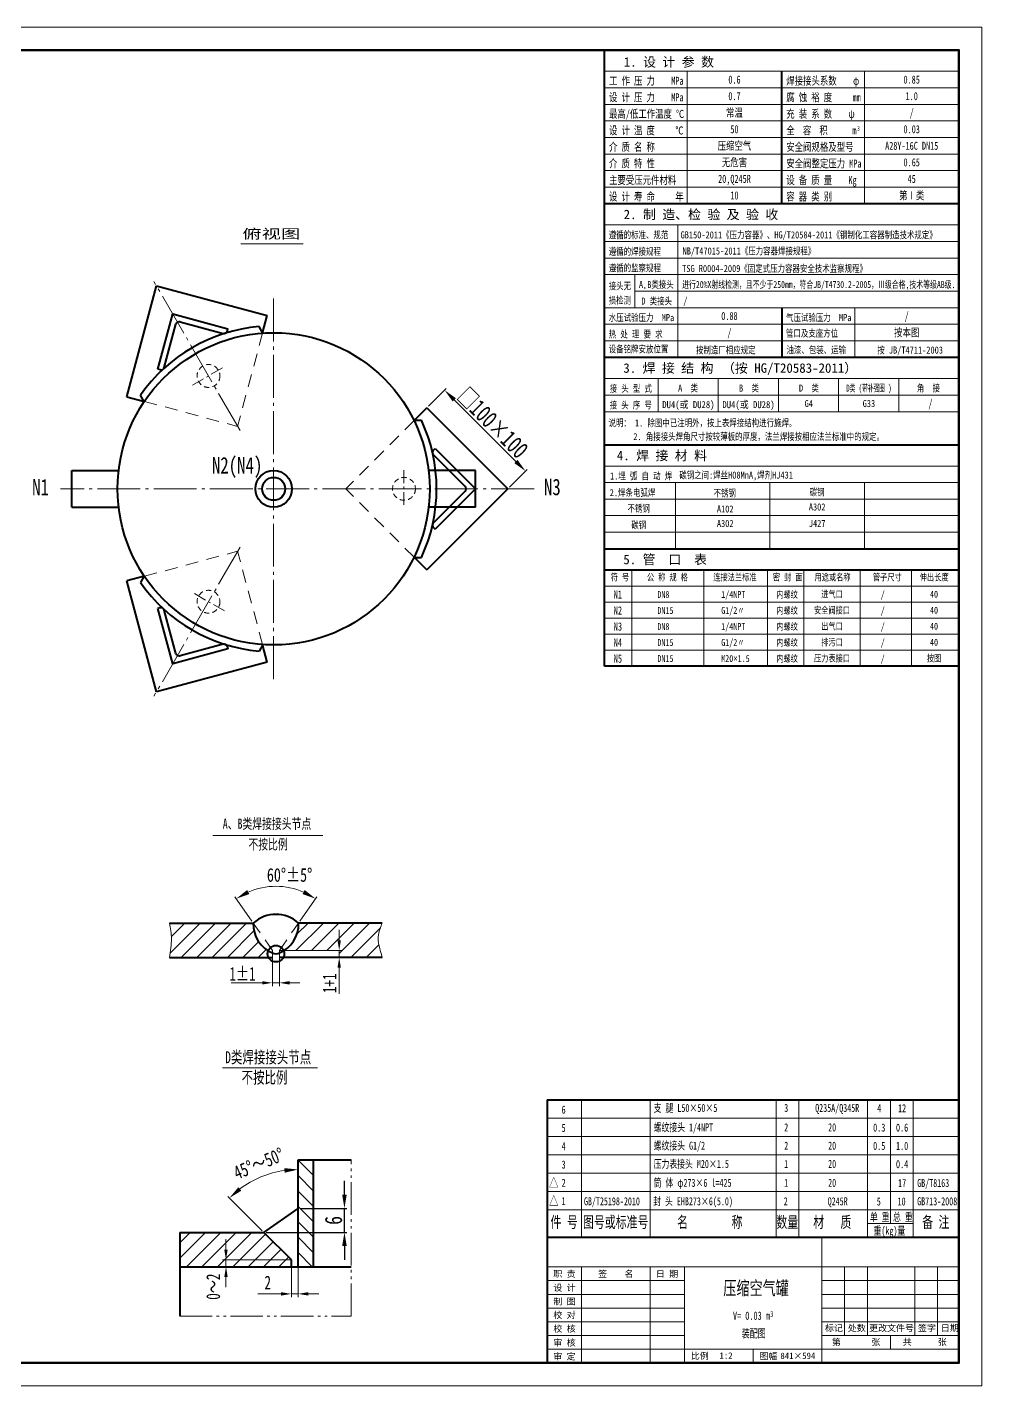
# Model space of a CAD drawing. Extents: x 588 to 12972, y -2658 to 121.
# Drawn here: x 12137 to 12972, y -2658 to -1470 of the extents above; entities that cross this region are included whole.
import ezdxf
from ezdxf.enums import TextEntityAlignment as Align

# ---------------------------------------------------------------- set-up
doc = ezdxf.new("R2010")
doc.units = 0
doc.header["$LTSCALE"] = 15
doc.header["$PDMODE"] = 1
for name, pattern in [('JXX-L', [2.9499999999999997, 1.9, -0.25, 0.15, -0.25, 0.15, -0.25]), ('XX-L', [1.25, 0.75, -0.5]), ('XX-S', [0.5, 0.3, -0.2]), ('ZXX-L', [3.28, 2.5, -0.3, 0.18, -0.3]), ('ZXX-S', [1.2699999999999998, 0.75, -0.2, 0.12, -0.2])]:
    doc.linetypes.add(name, pattern=pattern)
doc.layers.get('Defpoints').update_dxf_attribs({"linetype": 'CONTINUOUS'})
for name, color, linetype, lineweight in [('A 粗实线', 1, 'CONTINUOUS', 40), ('B 细实线', 7, 'CONTINUOUS', 18), ('C 文 字', 2, 'CONTINUOUS', 20), ('D 短中心线', 3, 'ZXX-S', 18), ('E 长中心线', 3, 'ZXX-L', 18), ('F 短虚线', 6, 'XX-S', 20), ('G 长虚线', 6, 'XX-L', 20), ('I 长双点线', 3, 'JXX-L', 18), ('J 标注尺寸', 2, 'CONTINUOUS', 18)]:
    doc.layers.add(name, color=color, linetype=linetype, lineweight=lineweight)
doc.styles.add('HZTXT', font='SIMFANG.TTF', dxfattribs={"width": 0.75})
doc.styles.add('style2', font='SIMFANG.TTF', dxfattribs={"width": 0.7})
doc.styles.add('标题中文', font='SIMFANG.TTF', dxfattribs={"width": 0.7})
doc.dimstyles.new('通用标注4.0', dxfattribs={"dimtxt": 15, "dimasz": 12, "dimexe": 2, "dimexo": 2, "dimgap": 2, "dimtad": 1, "dimdec": 0, "dimzin": 0, "dimdsep": 46, "dimtxsty": 'HZTXT', "dimcen": 2, "dimadec": 0, "dimazin": 0, "dimtfac": 0.375, "dimtdec": 0, "dimtmove": 2, "dimatfit": 3, "dimfxl": 0, "dimtzin": 0, "dimarcsym": 0})

# ---------------------------------------------------------------- blocks, each defined once
blk = doc.blocks.new('*D95')
at = {"layer": 'Defpoints', "color": 0}
for p in [(12486.92763951103, -1802.61422944907), (12573.27326251538, -1858.044608993869), (12557.81564078561, -1873.50223072364)]:
    blk.add_point(p, dxfattribs=at)
at = {"layer": 'J 标注尺寸', "color": 0, "lineweight": -2}
for p, q in [((12488.34185307341, -1801.200015886698), (12503.79947480318, -1785.742394156926)), ((12510.87054261504, -1795.641889093537), (12564.78798114114, -1849.55932761963)), ((12559.22985434798, -1872.088017161267), (12574.68747607775, -1856.630395431495))]:
    blk.add_line(p, q, dxfattribs=at)
at = {"layer": 'J 标注尺寸', "color": 0}
for points in [[(12512.28475617741, -1794.227675531164), (12509.45632905267, -1797.05610265591), (12502.3852612408, -1787.156607719299)], [(12566.20219470351, -1848.145114057257), (12563.37376757876, -1850.973541182003), (12573.27326251538, -1858.044608993869)]]:
    blk.add_solid(points, dxfattribs=at)
at = {"layer": 'J 标注尺寸', "color": 0, "insert": (12544.54677629936, -1815.883093935312), "char_height": 15, "attachment_point": 5, "rotation": 315.0000000000015, "style": 'HZTXT'}
blk.add_mtext('□100×100', dxfattribs=at)
blk = doc.blocks.new('*D98')
at = {"layer": 'Defpoints', "color": 0}
for p in [(12374.43014489574, -2502.688432547723), (12414.87312017004, -2502.688432547723), (12344.43014489574, -2523.694658694012)]:
    blk.add_point(p, dxfattribs=at)
at = {"layer": 'J 标注尺寸', "color": 0, "lineweight": -2}
for p, q in [((12414.87312017004, -2490.688432547723), (12414.87312017004, -2478.688432547723)), ((12376.43014489574, -2502.688432547723), (12416.87312017004, -2502.688432547723)), ((12414.87312017004, -2523.694658694012), (12414.87312017004, -2502.688432547723)), ((12346.43014489574, -2523.694658694012), (12416.87312017004, -2523.694658694012)), ((12414.87312017004, -2535.694658694012), (12414.87312017004, -2547.694658694012))]:
    blk.add_line(p, q, dxfattribs=at)
at = {"layer": 'J 标注尺寸', "color": 0}
for points in [[(12412.87312017004, -2490.688432547723), (12416.87312017004, -2490.688432547723), (12414.87312017004, -2502.688432547723)], [(12412.87312017004, -2535.694658694012), (12416.87312017004, -2535.694658694012), (12414.87312017004, -2523.694658694012)]]:
    blk.add_solid(points, dxfattribs=at)
at = {"layer": 'J 标注尺寸', "color": 0, "insert": (12405.37312017004, -2513.191545620866), "char_height": 15, "attachment_point": 5, "rotation": 90, "style": 'HZTXT'}
blk.add_mtext('6', dxfattribs=at)

msp = doc.modelspace()

# ---------------------------------------------------------------- hatches: boundary and pattern name
at = {"layer": 'J 标注尺寸'}
h = msp.add_hatch(dxfattribs=at)
h.set_pattern_fill('ANSI31', color=256, style=0)
h.set_pattern_definition([(44.99999999999999, (3193.514294724011, -14635.17012579436), (-6.735192090801863, 6.735192090801865), [])])
edge = h.paths.add_edge_path()
edge.add_ellipse((12354.93576731825, -2279.992933169412), major_axis=(5.113175230095933, 5.113175230095933), ratio=0.9999999999994544, start_angle=134.9999999999844, end_angle=161.1529425672894, ccw=False)
edge.add_ellipse((12354.93576731825, -2279.992933169412), major_axis=(5.113175230104277, 5.113175230104278), ratio=0.9999999999994964, start_angle=113.98966314125829, end_angle=134.9999999999856, ccw=False)
edge.add_ellipse((12362.29486053297, -2254.167060894486), major_axis=(-19.2205729068103, 19.2205729068103), ratio=0.9999999999998914, start_angle=42.919350547369106, end_angle=103.72986075327549, ccw=False)
edge.add_line((12335.13078640121, -2253.180185879031), (12261.93576731825, -2253.180185879031))
edge.add_spline(control_points=[(12261.93576731825, -2253.180185879031), (12262.69363993798, -2257.699323911643), (12264.36779443534, -2267.682182593196), (12262.79601711816, -2277.698275693065), (12261.93576731825, -2283.180185879031)], knot_values=[0, 0, 0, 0, 4.553085131909655, 10.0578484456397, 10.0578484456397, 10.0578484456397, 10.0578484456397], degree=3, periodic=0)
edge.add_line((12261.93576731825, -2283.180185879031), (12348.44496289719, -2283.180185879031))
edge = h.paths.add_edge_path()
edge.add_line((12410.28075348218, -2277.180185879031), (12410.28075348218, -2283.180185879031))
edge.add_line((12410.28075348218, -2283.180185879031), (12413.28075348218, -2283.180185879031))
edge.add_line((12413.28075348218, -2283.180185879031), (12447.93576731825, -2283.180185879031))
edge.add_spline(control_points=[(12447.93576731825, -2283.180185879031), (12445.7952035468, -2276.452267122067), (12442.53434632531, -2266.203199676881), (12446.55458301006, -2256.510269263837), (12447.93576731825, -2253.180185879031)], knot_values=[0, 0, 0, 0, 6.737565344485811, 10.26376270678672, 10.26376270678672, 10.26376270678672, 10.26376270678672], degree=3, periodic=0)
edge.add_line((12447.93576731825, -2253.180185879031), (12374.74074823528, -2253.180185879031))
edge.add_ellipse((12347.57667410352, -2254.167060894486), major_axis=(19.22057290680978, 19.22057290680978), ratio=0.9999999999999155, start_angle=257.15287089743117, end_angle=317.0806494526316, ccw=False)
edge.add_line((12362.04238957762, -2277.180185879031), (12410.28075348218, -2277.180185879031))
h = msp.add_hatch(dxfattribs=at)
h.set_pattern_fill('ANSI31', color=256, angle=90, style=0)
h.set_pattern_definition([(135, (2639.829519377046, -16972.65168353914), (-6.735192090801865, -6.735192090801863), [])])
h.paths.add_polyline_path([(12387.93014489574, -2460.166008966929), (12374.43014489574, -2460.166008966929), (12374.43014489574, -2553.694658694012), (12387.93014489574, -2553.694658694012)])
h = msp.add_hatch(dxfattribs=at)
h.set_pattern_fill('ANSI31', color=256, style=0)
h.set_pattern_definition([(44.99999999999999, (2639.829519377046, -16972.65168353914), (-6.735192090801863, 6.735192090801865), [])])
h.paths.add_polyline_path([(12270.81992166265, -2523.694658694012), (12270.81992166265, -2553.694658694012), (12311.26912098093, -2553.694658694012), (12311.26912098093, -2547.694658694012), (12368.43014489574, -2547.694658694012), (12344.43014489574, -2523.694658694012)])
h.paths.add_polyline_path([(12368.43014489574, -2553.694658694012), (12368.43014489574, -2547.694658694012), (12311.26912098093, -2547.694658694012), (12311.26912098093, -2553.694658694012)])

# ---------------------------------------------------------------- linework, layer by layer
at = {"layer": 'A 粗实线'}
for p, q in [((12642.30006002707, -2028.48431170915), (12642.30006002707, -1489.817437043209)), ((12797.30013096455, -1624.150831855692), (12797.30013096455, -1508.417445555708)), ((12952.30020190203, -1624.150831855692), (12642.30006002707, -1624.150831855692)), ((12224.58189189203, -1792.924843989619), (12250.52870118203, -1696.090033425051)), ((12250.52870118203, -1696.090033425053), (12347.3635117466, -1722.03684271505)), ((12251.72988455064, -1768.88122216734), (12264.67083680576, -1720.584930852885)), ((12264.67083680576, -1720.584930852885), (12312.96712812021, -1733.525883108012)), ((12343.26114817689, -1737.347071988305), (12347.3635117466, -1722.036842715047)), ((12797.30013096455, -1715.084206805681), (12797.30013096455, -1758.484226668174)), ((12257.33597081739, -1767.277539913985), (12267.42991357639, -1729.606432688712)), ((12271.10414819056, -1727.48511234515), (12308.77525541584, -1737.579055104147)), ((12312.44949003001, -1735.457734760589), (12312.96712812021, -1733.525883108012)), ((12343.6161670162, -1737.322253797666), (12340.2928755034, -1731.566144049143)), ((12253.66173620321, -1769.398860257545), (12251.72988455064, -1768.88122216734)), ((12642.30006002707, -1758.484226668174), (12952.30020190203, -1758.484226668174)), ((12224.58189189203, -1792.924843989619), (12239.89212116528, -1797.027207559321)), ((12239.69311856207, -1797.322253797662), (12236.36982704927, -1791.566144049141)), ((12486.92763951103, -1802.61422944907), (12475.71977380748, -1813.822095152622)), ((12486.92763951103, -1802.61422944907), (12557.8156407856, -1873.50223072364)), ((12475.5637575714, -1813.50223072364), (12482.21034059699, -1813.50223072364)), ((12492.76181691644, -1839.561105226683), (12494.17603047881, -1838.146891664312)), ((12494.17603047881, -1838.146891664312), (12529.53136953814, -1873.50223072364)), ((12642.30006002707, -1834.950928330664), (12952.30020190203, -1834.950928330664)), ((12492.76181691644, -1843.803745913803), (12520.33898138271, -1871.380910380078)), ((12176.45768104987, -1857.502230723634), (12217.39865331657, -1857.502230723637)), ((12176.45768104987, -1889.502230723634), (12176.45768104987, -1857.502230723634)), ((12529.45768104989, -1857.502230723634), (12488.51670878319, -1857.502230723637)), ((12529.45768104989, -1889.502230723634), (12529.45768104989, -1857.502230723634)), ((12557.8156407856, -1873.50223072364), (12486.92763951103, -1944.39023199821)), ((12520.33898138272, -1875.623551067198), (12492.76181691644, -1903.200715533476)), ((12529.53136953814, -1873.50223072364), (12494.17603047881, -1908.857569782966)), ((12176.45768104987, -1889.502230723634), (12217.39865331657, -1889.502230723633)), ((12529.45768104989, -1889.502230723634), (12488.51670878319, -1889.502230723633)), ((12492.76181691644, -1907.443356220594), (12494.17603047881, -1908.857569782966)), ((12475.5637575714, -1933.502230723639), (12482.21034059699, -1933.50223072364)), ((12475.71977380748, -1933.182366294653), (12486.92763951104, -1944.39023199821)), ((12642.30006002707, -1925.884303280653), (12952.30020190203, -1925.884303280653)), ((12952.30005971707, -1944.48431179315), (12642.30006002707, -1944.48431179315)), ((12239.89212116528, -1949.977253887947), (12224.58189189203, -1954.07961745765)), ((12250.52870118203, -2050.914428022214), (12224.58189189203, -1954.079617457649)), ((12239.69311856206, -1949.682207649603), (12236.36982704927, -1955.438317398125)), ((12253.66173620321, -1977.605601189724), (12251.72988455063, -1978.123239279931)), ((12264.67083680576, -2026.419530594384), (12251.72988455063, -1978.123239279931)), ((12267.42991357638, -2017.398028758559), (12257.33597081738, -1979.726921533286)), ((12312.96712812021, -2013.478578339257), (12264.67083680576, -2026.419530594384)), ((12308.77525541583, -2009.42540634312), (12271.10414819056, -2019.519349102119)), ((12312.44949003001, -2011.54672668668), (12312.96712812021, -2013.478578339257)), ((12343.61616701619, -2009.682207649605), (12340.2928755034, -2015.438317398128)), ((12347.36351174659, -2024.967618732219), (12343.26114817689, -2009.657389458966)), ((12347.36351174659, -2024.967618732219), (12250.52870118203, -2050.914428022216)), ((12952.30005971707, -2028.48431170915), (12642.30006002707, -2028.48431170915)), ((12261.93576731825, -2253.180185879031), (12335.13078640121, -2253.180185879031)), ((12447.93576731825, -2253.180185879031), (12374.74074823528, -2253.180185879031)), ((12261.93576731825, -2283.180185879031), (12351.93576731825, -2283.180185879031)), ((12447.93576731825, -2283.180185879031), (12357.93576731825, -2283.180185879031)), ((12592.30020226202, -2407.817436145208), (12592.30020226203, -2527.817436005209)), ((12592.30020226202, -2407.817436145209), (12952.30020184202, -2407.817436145209)), ((12374.43014489574, -2460.166008966929), (12420.8205222031, -2460.166008966929)), ((12374.43014489574, -2553.694658694012), (12374.43014489574, -2460.166008966929)), ((12387.93014489574, -2553.694658694012), (12387.93014489574, -2460.166008966929)), ((12344.43014489574, -2523.694658694012), (12374.43014489574, -2502.688432547723)), ((12270.81992166265, -2523.694658694012), (12270.81992166265, -2596.837428600842)), ((12270.81992166265, -2523.694658694012), (12344.43014489574, -2523.694658694012)), ((12368.43014489574, -2547.694658694012), (12344.43014489574, -2523.694658694012)), ((12592.30020226203, -2527.817436005209), (12952.30020190203, -2527.817436005209)), ((12270.81992166265, -2553.694658694012), (12374.43014489574, -2553.694658694012)), ((12368.43014489574, -2553.694658694012), (12368.43014489574, -2547.694658694012)), ((12374.43014489574, -2553.694658694012), (12420.8205222031, -2553.694658694012))]:
    msp.add_line(p, q, dxfattribs=at)
at = {"layer": 'A 粗实线', "color": 1}
msp.add_line((12592.30020226203, -2527.817436005209), (12592.30020226203, -2637.817435895209), dxfattribs=at)
at = {"layer": 'A 粗实线', "color": 5, "lineweight": 60}
msp.add_lwpolyline([(11340.30020351403, -2637.817435895209), (12952.30020190202, -2637.817435895209), (12952.30020190202, -1489.817437043209), (11340.30020351403, -1489.817437043209)], close=True, dxfattribs=at)
at = {"layer": 'A 粗实线'}
for centre, radius in [((12352.95768104988, -1873.502230723635), 136.5), ((12352.95768104988, -1873.502230723636), 16.00000000000364), ((12352.95768104988, -1873.502230723636), 10)]:
    msp.add_circle(centre, radius, dxfattribs=at)
for centre, radius, start, end in [((12352.95768104989, -1873.502230723637), 142.5, 95.09893762963127, 144.9010623703649), ((12270.32769105525, -1730.382889824018), 3, 75.00000000000006, 165), ((12309.55171255114, -1734.68127762528), 3, 255, 345), ((12254.43819333852, -1766.501082778675), 3, 255, 345), ((12352.95768104988, -1873.502230723635), 142.5, 335.0989376296313, 24.90106237036488), ((12494.88313726, -1841.682425570244), 3, 135, 225), ((12518.21766103915, -1873.50223072364), 3, 315, 44.99999999999999), ((12494.88313726, -1905.322035877035), 3, 135, 225), ((12352.95768104989, -1873.502230723635), 142.5, 215.0989376296313, 264.9010623703649), ((12254.43819333852, -1980.503378668593), 3, 14.99999999999998, 105), ((12270.32769105525, -2016.62157162325), 3, 195, 285), ((12309.55171255114, -2012.323183821988), 3, 14.99999999999998, 105)]:
    msp.add_arc(centre, radius, start, end, dxfattribs=at)
for centre, major_axis, ratio, start_param, end_param in [((12354.93576731825, -2275.371348831457), (21.0319397857793, 21.0319397857793), 1, 0.05675804782513394, 1.514038278969763), ((12362.29486053297, -2254.167060894486), (-19.22057290680889, 19.22057290680889), 0.9999999999999456, 0.7490839798699476, 1.965207304896724), ((12347.57667410352, -2254.167060894486), (19.2205729068089, 19.22057290680889), 0.9999999999999457, 4.317978002282862, 5.534101327309639), ((12354.93576731825, -2279.992933169412), (-5.113175230096236, 5.113175230096237), 0.9999999999998942, 3.926990816987295, 10.21017612416688), ((12354.93576731825, -2273.172490653594), (4.822781153627712, 4.822781153627712), 1, 3.471554545102394, 4.382427088872089)]:
    msp.add_ellipse(centre, major_axis=major_axis, ratio=ratio, start_param=start_param, end_param=end_param, dxfattribs=at)
at = {"layer": 'B 细实线'}
for p, q in [((12642.30006002707, -1508.417445555708), (12952.30020190203, -1508.417445555708)), ((12714.63342646456, -1508.417445555708), (12714.63342646456, -1624.150831855692)), ((12869.63349740204, -1624.150831855692), (12869.63349740204, -1508.417445555708)), ((12642.30006002707, -1522.884118843205), (12952.30020190203, -1522.884118843205)), ((12642.30006002707, -1537.350792130703), (12952.30020190203, -1537.350792130703)), ((12642.30006002707, -1551.817465418202), (12952.30020190203, -1551.817465418202)), ((12642.30006002707, -1566.284138705699), (12952.30020190203, -1566.284138705699)), ((12642.30006002707, -1580.750811993198), (12952.30020190203, -1580.750811993198)), ((12642.30006002707, -1595.217485280695), (12952.30020190203, -1595.217485280695)), ((12642.30006002707, -1609.684158568194), (12952.30020190203, -1609.684158568194)), ((12642.30006002707, -1642.750840368189), (12952.30020190203, -1642.750840368189)), ((12706.37116721186, -1758.484226668174), (12706.37116721186, -1642.750840368189)), ((12642.30006002707, -1657.217513655688), (12952.30020190203, -1657.217513655688)), ((12642.30006002707, -1671.684186943185), (12952.30020190203, -1671.684186943185)), ((12642.30006002707, -1686.150860230684), (12952.30020190203, -1686.150860230684)), ((12668.92459337697, -1686.150860230684), (12668.92459337697, -1715.084206805681)), ((12677.25055374408, -1697.354485047852), (12677.84062192364, -1698.364918501757)), ((12668.92459337697, -1700.617533518182), (12952.30020190203, -1700.617533518182)), ((12642.30006002707, -1715.084206805681), (12952.30020190203, -1715.084206805681)), ((12861.37123814934, -1758.484226668174), (12861.37123814934, -1715.084206805681)), ((12642.30006002707, -1729.550880093178), (12952.30020190203, -1729.550880093178)), ((12642.30006002707, -1744.017553380675), (12952.30020190203, -1744.017553380675)), ((12642.30006002707, -1777.084235180671), (12952.30020190203, -1777.084235180671)), ((12689.23452135962, -1777.084235180671), (12689.23452135963, -1806.017568485072)), ((12741.83807686257, -1806.017568485072), (12741.83807686257, -1777.084235180671)), ((12794.44163236552, -1777.084235180671), (12794.44163236552, -1806.017568485072)), ((12847.04518786847, -1806.017568485072), (12847.04518786847, -1777.084235180671)), ((12899.64874337143, -1777.084235180671), (12899.64874337143, -1806.017568485072)), ((12642.30006002707, -1791.550901832872), (12952.30005971707, -1791.550901832872)), ((12642.30006002707, -1806.017581755668), (12952.30020190203, -1806.017581755668)), ((12642.30006002707, -1853.550936843163), (12952.30020190203, -1853.550936843163)), ((12642.30006002707, -1868.01761013066), (12952.30020190203, -1868.01761013066)), ((12704.30005995887, -1925.884303280653), (12704.30005995887, -1868.01761013066)), ((12786.96672654287, -1925.884303280653), (12786.96672654287, -1868.01761013066)), ((12869.63339312686, -1925.884303280653), (12869.63339312686, -1868.01761013066)), ((12642.30006002707, -1882.484283418158), (12952.30020190203, -1882.484283418158)), ((12952.30020190203, -1896.950956705657), (12642.30006002707, -1896.950956705657)), ((12642.30006002707, -1911.417629993154), (12952.30020190203, -1911.417629993154)), ((12666.30006000307, -1944.48431179315), (12666.30006000307, -2028.48431170915)), ((12729.10308649645, -1944.48431179315), (12729.10308649645, -2028.48431170915)), ((12784.97116297634, -1944.48431179315), (12784.97116297634, -2028.48431170915)), ((12816.57152764576, -1944.48431179315), (12816.57152764576, -2028.48431170915)), ((12866.03803637995, -1944.48431179315), (12866.03803637995, -2028.48431170915)), ((12910.70347825287, -1944.48431179315), (12910.70347825287, -2028.48431170915)), ((12952.30005971707, -1958.48431177915), (12642.30006002707, -1958.48431177915)), ((12952.30005971707, -1972.48431176515), (12642.30006002707, -1972.48431176515)), ((12952.30005971707, -1986.48431175115), (12642.30006002707, -1986.48431175115)), ((12952.30005971707, -2000.48431173715), (12642.30006002707, -2000.48431173715)), ((12952.30005971707, -2014.48431172315), (12642.30006002707, -2014.48431172315)), ((12622.30020222702, -2527.817436005209), (12622.30020222702, -2407.817436145208)), ((12682.30020215702, -2527.817436005209), (12682.30020215702, -2407.817436145208)), ((12792.30020202869, -2527.817436005209), (12792.30020202869, -2407.817436145208)), ((12812.30020200536, -2527.817436005209), (12812.30020200535, -2407.817436145208)), ((12872.30020193536, -2527.817436005209), (12872.30020193535, -2407.817436145208)), ((12892.30020191202, -2515.817436019209), (12892.30020191203, -2407.817436145209)), ((12912.30020188869, -2527.817436005209), (12912.30020188869, -2407.817436145208)), ((12592.30020226203, -2423.817436126542), (12952.30020184202, -2423.817436126542)), ((12592.30020226203, -2439.817436107876), (12952.30020184202, -2439.817436107876)), ((12592.30020226203, -2455.817436089209), (12952.30020184202, -2455.817436089209)), ((12592.30020226203, -2471.817436070542), (12952.30020184202, -2471.817436070542)), ((12592.30020226203, -2487.817436051876), (12952.30020184202, -2487.817436051876)), ((12592.30020226203, -2503.81743603321), (12952.30020184202, -2503.81743603321)), ((12872.30020193536, -2515.817436019209), (12912.30020188869, -2515.817436019209)), ((12832.30020202202, -2527.817436005209), (12832.30020202202, -2637.817435895209)), ((12592.30020226203, -2553.817435979209), (12952.30020190203, -2553.817435979209)), ((12622.30020223203, -2553.817435979209), (12622.30020223203, -2637.817435895209)), ((12682.30020217203, -2553.817435979209), (12682.30020217203, -2637.817435895209)), ((12712.30020214203, -2553.817435979209), (12712.30020214203, -2637.817435895209)), ((12852.30020200202, -2553.817435979209), (12852.30020200202, -2613.817435919209)), ((12872.30020198203, -2553.817435979209), (12872.30020198203, -2613.817435919209)), ((12913.59294235677, -2553.817435979209), (12913.59294235677, -2613.817435919209)), ((12933.59294233677, -2553.817435979209), (12933.59294233677, -2613.817435919209)), ((12592.30020226203, -2565.817435967209), (12712.30020214203, -2565.817435967209)), ((12832.30020202202, -2565.817435967209), (12952.30020190203, -2565.817435967209)), ((12592.30020226203, -2577.817435955209), (12712.30020214203, -2577.817435955209)), ((12832.30020202202, -2577.817435955209), (12952.30020190203, -2577.817435955209)), ((12592.30020226203, -2589.817435943209), (12712.30020214203, -2589.817435943209)), ((12832.30020202202, -2589.817435943209), (12952.30020190203, -2589.817435943209)), ((12592.30020226203, -2601.817435931209), (12712.30020214203, -2601.817435931209)), ((12832.30020202202, -2601.817435931209), (12952.30020190203, -2601.817435931209)), ((12592.30020226203, -2613.817435919209), (12712.30020214203, -2613.817435919209)), ((12832.30020202202, -2613.817435919209), (12952.30020190203, -2613.817435919209)), ((12892.30020196203, -2625.817435907209), (12892.30020196203, -2613.817435919209)), ((12592.30020226203, -2625.817435907209), (12952.30020190203, -2625.817435907209)), ((12772.30020208203, -2625.817435907209), (12772.30020208203, -2637.817435895209))]:
    msp.add_line(p, q, dxfattribs=at)
msp.add_lwpolyline([(11290.30020356403, -2657.817435875209), (12972.30020188202, -2657.817435875209), (12972.30020188202, -1469.817437063209), (11290.30020356403, -1469.817437063209)], close=True, dxfattribs=at)
msp.add_arc((12352.95768104988, -1873.502230723636), 10.5, 180.0000000000025, 90, dxfattribs=at)
at = {"layer": 'D 短中心线'}
for p, q in [((12281.95358915668, -1782.895289897595), (12309.99181448195, -1766.707412958451)), ((12466.92763951103, -1857.314353784495), (12466.92763951103, -1889.690107662783)), ((12309.99181448195, -1980.297048488816), (12281.95358915668, -1964.109171549672))]:
    msp.add_line(p, q, dxfattribs=at)
at = {"layer": 'E 长中心线'}
for p, q in [((12323.56480705493, -1822.592279583893), (12248.2132124033, -1692.079489215938)), ((12352.95768104988, -1707.149199847684), (12352.95768104988, -2039.855261599587)), ((12580.74752216303, -1873.50223072364), (12166.49584583244, -1873.502230723634)), ((12323.56480705493, -1924.412181863378), (12248.2132124033, -2054.924972231331))]:
    msp.add_line(p, q, dxfattribs=at)
at = {"layer": 'F 短虚线'}
for centre in [(12295.97270181932, -1774.801351428022), (12466.92763951103, -1873.502230723639), (12295.97270181931, -1972.203110019246)]:
    msp.add_circle(centre, 10, dxfattribs=at)
at = {"layer": 'G 长虚线'}
for p, q in [((12343.26114817689, -1737.347071988305), (12321.4167024566, -1818.871653279618)), ((12239.89212116529, -1797.027207559321), (12321.4167024566, -1818.871653279618)), ((12475.71977380748, -1813.822095152624), (12416.03963823647, -1873.502230723641)), ((12475.71977380748, -1933.182366294654), (12416.03963823647, -1873.502230723635)), ((12239.89212116528, -1949.977253887949), (12321.41670245659, -1928.132808167655)), ((12343.26114817689, -2009.657389458969), (12321.41670245659, -1928.132808167655)), ((12351.93576731825, -2277.180185879031), (12335.13078640121, -2253.180185879031)), ((12357.93576731825, -2277.180185879031), (12374.74074823528, -2253.180185879031)), ((12351.93576731825, -2283.180185879031), (12351.93576731825, -2277.180185879031)), ((12357.93576731825, -2283.180185879031), (12357.93576731825, -2277.180185879031))]:
    msp.add_line(p, q, dxfattribs=at)
at = {"layer": 'I 长双点线'}
for p, q in [((12420.8205222031, -2596.837428600842), (12420.8205222031, -2460.166008966929)), ((12270.81992166265, -2596.837428600842), (12420.8205222031, -2596.837428600842))]:
    msp.add_line(p, q, dxfattribs=at)
at = {"layer": 'J 标注尺寸'}
for p, q in [((12324.39330863912, -1659.360943490581), (12378.6374437114, -1659.360943490581)), ((12299.64064609896, -2176.66797326352), (12396.03891407741, -2176.66797326352)), ((12333.98363352851, -2251.541881790453), (12319.09824912807, -2230.283349729383)), ((12375.88790110798, -2251.541881790453), (12390.77328550842, -2230.283349729383)), ((12410.28075348218, -2268.180185879031), (12410.28075348218, -2259.180185879031)), ((12357.93576731825, -2277.180185879031), (12413.28075348218, -2277.180185879031)), ((12410.28075348218, -2277.180185879031), (12410.28075348218, -2283.180185879031)), ((12351.93576731825, -2283.180185879031), (12351.93576731825, -2308.440656840228)), ((12357.93576731825, -2283.180185879031), (12413.28075348218, -2283.180185879031)), ((12357.93576731825, -2283.180185879031), (12357.93576731825, -2308.440656840228)), ((12410.28075348218, -2292.180185879031), (12410.28075348218, -2315.022310005924)), ((12342.93576731825, -2305.440656840228), (12315.81322706157, -2305.440656840228)), ((12357.93576731825, -2305.440656840228), (12351.93576731825, -2305.440656840228)), ((12366.93576731825, -2305.440656840228), (12375.93576731825, -2305.440656840228)), ((12308.14363871061, -2379.855475884529), (12391.237985642, -2379.855475884529)), ((12374.43014489574, -2471.882394331036), (12374.43014489574, -2466.650770805743)), ((12343.01593133337, -2522.280445131638), (12312.88082150911, -2492.145335307374)), ((12311.26912098093, -2538.694658694012), (12311.26912098093, -2529.694658694012)), ((12368.43014489574, -2547.694658694012), (12308.26912098093, -2547.694658694012)), ((12368.43014489574, -2553.694658694012), (12308.26912098093, -2553.694658694012)), ((12311.26912098093, -2547.694658694012), (12311.26912098093, -2553.694658694012)), ((12368.43014489574, -2553.694658694012), (12368.43014489574, -2580.411930814875)), ((12374.43014489574, -2553.694658694012), (12374.43014489574, -2580.411930814875)), ((12311.26912098093, -2562.694658694012), (12311.26912098093, -2571.694658694012)), ((12359.43014489574, -2577.411930814875), (12339.2204297436, -2577.411930814875)), ((12374.43014489574, -2577.411930814875), (12368.43014489574, -2577.411930814875)), ((12383.43014489574, -2577.411930814875), (12392.43014489574, -2577.411930814875))]:
    msp.add_line(p, q, dxfattribs=at)
for centre, radius, start, end in [((12354.93576731825, -2281.464629899256), 60.48080625166696, 66.38678846148107, 113.6132115385189), ((12374.43014489574, -2553.694658694011), 85.04388788826634, 98.09136363268013, 126.9086363673171)]:
    msp.add_arc(centre, radius, start, end, dxfattribs=at)
for points, knots in [([(12261.93576731825, -2253.180185879031), (12262.69363993798, -2257.699323911642), (12264.36779443534, -2267.682182593196), (12262.79601711816, -2277.698275693064), (12261.93576731825, -2283.180185879031)], [0, 0, 0, 0, 4.553085131909655, 10.0578484456397, 10.0578484456397, 10.0578484456397, 10.0578484456397]), ([(12447.93576731825, -2253.180185879031), (12446.55458301006, -2256.510269263836), (12442.53434632531, -2266.203199676882), (12445.7952035468, -2276.452267122069), (12447.93576731825, -2283.180185879031)], [0, 0, 0, 0, 3.526197362300913, 10.26376270678672, 10.26376270678672, 10.26376270678672, 10.26376270678672])]:
    msp.add_open_spline(points, degree=3, knots=knots, dxfattribs=at)
for points in [[(12331.68852211829, -2227.791883609347), (12329.73059015239, -2224.303832231156), (12320.24540200077, -2231.921653817961)], [(12380.1409444841, -2224.303832231156), (12378.1830125182, -2227.791883609347), (12389.62613263572, -2231.921653817961)], [(12408.78075348218, -2268.180185879031), (12411.78075348218, -2268.180185879031), (12410.28075348218, -2277.180185879031)], [(12408.78075348218, -2292.180185879031), (12411.78075348218, -2292.180185879031), (12410.28075348218, -2283.180185879031)], [(12342.93576731825, -2303.940656840228), (12342.93576731825, -2306.940656840228), (12351.93576731825, -2305.440656840228)], [(12366.93576731825, -2303.940656840228), (12366.93576731825, -2306.940656840228), (12357.93576731825, -2305.440656840228)], [(12362.31894388299, -2467.50237626172), (12362.60115111264, -2471.492408727695), (12374.43014489574, -2468.650770805744)], [(12324.66873823441, -2487.204528595395), (12322.04690986635, -2484.183598935761), (12314.29503507148, -2493.559548869747)], [(12309.76912098093, -2538.694658694012), (12312.76912098093, -2538.694658694012), (12311.26912098093, -2547.694658694012)], [(12309.76912098093, -2562.694658694012), (12312.76912098093, -2562.694658694012), (12311.26912098093, -2553.694658694012)], [(12359.43014489574, -2575.911930814875), (12359.43014489574, -2578.911930814875), (12368.43014489574, -2577.411930814875)], [(12383.43014489574, -2575.911930814875), (12383.43014489574, -2578.911930814875), (12374.43014489574, -2577.411930814875)]]:
    msp.add_solid(points, dxfattribs=at)

# ---------------------------------------------------------------- texts
at = {"layer": 'A 粗实线', "color": 2, "style": 'HZTXT', "width": 0.75}
for s, height, p in [('工 作 压 力    MPa', 6.999999993, (12646.26283375765, -1520.197450946955)), ('焊接接头系数    φ', 6.999999993, (12801.26290469513, -1520.197450946955)), ('设 计 压 力    MPa', 6.999999993, (12646.26283375765, -1534.664124234454)), ('腐 蚀 裕 度     mm', 6.999999993, (12801.26290469513, -1534.664124234454)), ('最高/低工作温度 ℃', 6.999999993, (12646.26283375765, -1549.130797521951)), ('充 装 系 数    ψ', 6.999999993, (12801.26290469513, -1549.130797521951)), ('设 计 温 度     ℃', 6.999999993, (12646.26283375765, -1563.59747080945)), ('全  容  积      m', 6.999999993, (12801.26290469513, -1563.59747080945)), ('介 质 名 称', 6.999999993, (12646.26283375765, -1578.064144096948)), ('安全阀规格及型号', 6.999999993, (12801.26290469513, -1578.064144096948)), ('介 质 特 性', 6.999999993, (12646.26283375765, -1592.530817384446)), ('安全阀整定压力 MPa', 6.99999988079071, (12801.26290469513, -1592.530817384446)), ('主要受压元件材料', 6.999999993, (12646.26283375765, -1606.997490671944)), ('设 备 质 量    Kg', 6.999999993, (12801.26290469513, -1606.997490671944)), ('设 计 寿 命     年', 6.999999993, (12646.26283375765, -1621.464163959441)), ('容 器 类 别', 6.999999993, (12801.26290469513, -1621.464163959441))]:
    msp.add_text(s, height=height, dxfattribs=at).set_placement(p)
for s, p in [('0.6', (12755.96677871455, -1515.650782199456)), ('0.85', (12910.96684965203, -1515.650782199456)), ('0.7', (12755.96677871455, -1530.117455486954)), ('1.0', (12910.96684965203, -1530.117455486954)), ('常温', (12755.96677871455, -1544.584128774451)), ('/', (12910.96684965203, -1544.584128774451)), ('50', (12755.96677871455, -1559.050802061948)), ('0.03', (12910.96684965203, -1559.050802061948)), ('压缩空气', (12755.96677871455, -1573.517475349448)), ('A28Y-16C DN15', (12910.96684965203, -1573.517475349448)), ('无危害', (12755.96677871455, -1587.984148636945)), ('0.65', (12910.96684965203, -1587.984148636946)), ('20,Q245R', (12755.96677871455, -1602.450821924442)), ('45', (12910.96684965203, -1602.450821924442)), ('10', (12755.96677871455, -1616.917495211939)), ('第Ⅰ类', (12910.96684965203, -1616.917495211939)), ('0.88', (12751.57185792955, -1722.317543449426)), ('/', (12906.57192886703, -1722.317543449426)), ('/', (12751.57185792955, -1736.784216736923)), ('按本图', (12906.57192886703, -1736.784216736923)), ('/', (12927.37854746149, -1798.784238476619))]:
    msp.add_text(s, height=6.999999993, dxfattribs=at).set_placement(p, align=Align.MIDDLE_CENTER)
at = {"layer": 'C 文 字', "style": 'HZTXT'}
for s, p in [('1. 设 计 参 数', (12659.14345927219, -1504.358828496585)), ('2. 制 造、检 验 及 验 收', (12659.05889238004, -1637.677569044288)), ('3. 焊 接 结 构', (12658.7490849864, -1772.01096385677)), ('（按 HG/T20583-2011）', (12745.08458624912, -1772.01096385677)), ('4. 焊 接 材 料', (12653.09871948427, -1848.47766551926)), ('5. 管  口  表', (12658.74908498642, -1939.411040469247))]:
    msp.add_text(s, height=8.266666658399956, dxfattribs=at).set_placement(p)
at = {"layer": 'C 文 字', "style": 'HZTXT', "width": 0.75}
for s, height, p in [('3', 3.888641779679491, (12863.22636995384, -1560.214658740666)), ('遵循的标准、规范', 6.199999993799966, (12646.05106079752, -1654.530845759437)), ('GB150-2011《压力容器》、HG/T20584-2011《钢制化工容器制造技术规定》', 6.199999993799966, (12708.83739944736, -1654.530837439638)), ('遵循的焊接规程', 6.199999993799966, (12646.05106079752, -1668.997519046936)), ('NB/T47015-2011《压力容器焊接规程》', 6.199999993799966, (12710.62361733603, -1668.613973667656)), ('遵循的监察规程', 6.199999993799966, (12646.05105907708, -1683.464186931406)), ('TSG R0004-2009《固定式压力容器安全技术监察规程》', 6.199999993799966, (12710.20557809892, -1683.932445449117)), ('接头无', 6.199999993799966, (12645.95423196054, -1699.199488470807)), ('A B类接头', 6.199999993799966, (12672.39844585377, -1697.930865621931)), ('损检测', 6.199999993799966, (12645.95423196054, -1711.714455257769)), ('D 类接头', 6.199999993799966, (12674.52761891881, -1712.39753890943)), ('/', 6.199999993799966, (12711.16816812017, -1712.226912728427)), ('水压试验压力  MPa', 6.199999993799966, (12646.01689619699, -1726.864212196927)), ('气压试验压力  MPa', 6.199999993799966, (12801.01696713447, -1726.864212196927)), ('热 处 理 要 求', 6.199999993799966, (12646.01689619699, -1741.330885484427)), ('管口及支座方位', 6.199999993799966, (12801.02865484076, -1740.54933198202)), ('设备铭牌安放位置', 6.199999993799966, (12646.01689619699, -1754.409289968725)), ('按制造厂相应规定', 6.199999993799966, (12722.31008168336, -1755.228879023829)), ('油漆、包装、运输', 6.199999993799966, (12801.4433291261, -1755.103412608715)), ('按 JB/T4711-2003', 6.199999993799966, (12880.88232834538, -1755.228873881633)), ('接 头 型 式', 6.199999993799966, (12646.79897634677, -1788.864235168892)), ('接 头 序 号', 6.199999993799966, (12646.79897634677, -1803.330901821093)), ('说明： 1. 除图中已注明外，按上表焊接结构进行施焊。', 6.199999993799966, (12645.78483911803, -1818.904540127363)), ('2. 角接接头焊角尺寸按较薄板的厚度，法兰焊接按相应法兰标准中的规定。', 6.199999993799966, (12667.50882441486, -1830.893735866993)), ('1.埋 弧 自 动 焊', 6.199999993799966, (12647.12851252288, -1865.330936831382)), ('碳钢之间:焊丝H08MnA,焊剂HJ431', 6.199999993799966, (12707.69878282765, -1864.55922838671))]:
    msp.add_text(s, height=height, dxfattribs=at).set_placement(p)
at = {"layer": 'C 文 字', "style": 'HZTXT'}
for s, height, width, p, p2 in [('俯视图', 8.331791658749998, 1.463661091304233, (12325.56274790789, -1654.701290620839), (12376.18814250636, -1654.701290620839)), ('进行20%X射线检测，且不少于250mm，符合JB/T4730.2-2005，Ⅲ级合格,技术等级AB级.', 6.199999993799966, 0.7330318613929786, (12710.22529742331, -1697.9308639377), (12949.20794840222, -1697.9308639377)), ('D类 (带补强圈 )', 6.199999993799966, 0.614193846116401, (12853.83950832827, -1788.469752497465), (12893.36039231129, -1788.469752497465)), ('DU4(或 DU28)', 6.199999993799966, 0.8884184416417147, (12692.7975140817, -1802.936419149664), (12738.53041405458, -1802.936419149664)), ('DU4(或 DU28)', 6.199999993799966, 0.8884184416417147, (12745.40106958465, -1802.936432420261), (12791.13396955752, -1802.936432420261))]:
    msp.add_text(s, height=height, dxfattribs=dict(at, width=width)).set_placement(p, p2, align=Align.FIT)
at = {"layer": 'C 文 字', "style": 'HZTXT', "width": 0.75}
for s, p in [('A  类', (12715.36030072648, -1788.469752497465)), ('B  类', (12768.66838539963, -1788.469752497465)), ('D  类', (12821.09580861003, -1788.469752497465)), ('角  接', (12925.59837510185, -1788.469752497465)), ('G4', (12820.96209024077, -1802.011709044473)), ('G33', (12873.56564574371, -1802.011709044473)), ('2.焊条电弧焊', (12666.79736092357, -1879.87576356807)), ('不锈钢', (12747.47536875037, -1880.307057483048)), ('碳钢', (12828.22463979941, -1879.502610163639)), ('不锈钢', (12672.18559092068, -1893.715691500631)), ('A102', (12747.88115275668, -1894.17519826314)), ('A302', (12828.29728504679, -1892.411804889576)), ('A302', (12747.88115275668, -1906.878471540329)), ('J427', (12828.29728504679, -1906.878471540329)), ('碳钢', (12672.18559092068, -1908.182364788128))]:
    msp.add_text(s, height=6.199999993799966, dxfattribs=at).set_placement(p, align=Align.CENTER)
for s, p in [('进气口', (12841.28068750132, -1965.644279735729)), ('40', (12930.47065320928, -1965.644279735729)), ('安全阀接口', (12841.28068750132, -1979.644279721729)), ('40', (12930.47065320928, -1979.644279721729)), ('出气口', (12841.28068750132, -1993.644279707729)), ('40', (12930.47065320928, -1993.644279707729)), ('排污口', (12841.28068750132, -2007.644279693729)), ('40', (12930.47065320928, -2007.644279693729)), ('压力表接口', (12841.28068750132, -2021.644279679729)), ('按图', (12930.47065320928, -2021.644279679729))]:
    msp.add_text(s, height=5.999999994, dxfattribs=at).set_placement(p, align=Align.MIDDLE_CENTER)
for s, p in [('4', (12882.56795951044, -2415.085424067431)), ('12', (12902.56795948711, -2415.085424067431)), ('0.3', (12882.56795945044, -2432.046561834206)), ('0.6', (12902.5679594271, -2432.046561834206)), ('0.5', (12882.56795945044, -2448.046561815539)), ('1.0', (12902.5679594271, -2448.046561815539)), ('0.4', (12902.56795942711, -2464.046561796873)), ('17', (12902.56795942711, -2480.552535120682))]:
    msp.add_text(s, height=6.999999991833334, dxfattribs=at).set_placement(p, align=Align.MIDDLE)
at = {"layer": 'C 文 字', "style": '标题中文', "oblique": 0.5}
msp.add_text('职 责', height=5.5999999944, rotation=0.09586793860254766, dxfattribs=at).set_placement((12607.2717669909, -2559.929934251415), align=Align.MIDDLE_CENTER)
for s, p in [('签    名', (12652.18339343501, -2559.720115848197)), ('日 期', (12696.96361843111, -2559.838978612518)), ('设 计', (12607.2717669909, -2571.929934239415)), ('制 图', (12607.2717669909, -2583.929934227415)), ('校 对', (12607.2717669909, -2595.717591662514)), ('校 核', (12607.2717669909, -2607.717591650514)), ('标记', (12842.95661954279, -2607.185395425629)), ('处数', (12862.95661952279, -2607.185395425629)), ('更改文件号', (12893.27980459647, -2607.185395425629)), ('签字', (12924.24935987753, -2607.185395425629)), ('日期', (12944.24935985753, -2607.185395425629)), ('审 核', (12607.2717669909, -2619.929928034953)), ('第       张', (12862.36421003191, -2619.377771784636)), ('共      张', (12922.36420997191, -2619.377771784636)), ('审 定', (12607.2717669909, -2631.929934179415)), ('比例', (12725.62696307589, -2631.414093353805)), ('1:2', (12748.59160548121, -2631.414093353805)), ('图幅', (12785.62696301589, -2631.59442230098)), ('841×594', (12811.40801053559, -2631.59442230098))]:
    msp.add_text(s, height=5.5999999944, rotation=0.09586793860254766, dxfattribs=at).set_placement(p, align=Align.MIDDLE)
at = {"layer": 'C 文 字', "attachment_point": 1, "style": 'HZTXT'}
for s, insert, char_height, width in [('N2(N4)', (12298.95495384573, -1845.729127464958), 14.3999999856, 230.3999997696), ('N1', (12141.74239907884, -1864.828059827405), 14.3999999856, 230.3999997696), ('N3', (12589.32801902023, -1864.68515291773), 14.3999999856, 230.3999997696), (' 符 号', (12644.24896054826, -1947.74584389925), 5.999999994, 95.999999904), ('公 称 规 格', (12679.45162236822, -1947.74584389925), 5.999999994, 95.999999904), ('连接法兰标准', (12737.45352752634, -1947.74584389925), 5.999999994, 95.999999904), ('密 封 面', (12789.58735615457, -1947.74584389925), 5.999999994, 95.999999904), ('用途或名称', (12825.98886939626, -1947.74584389925), 5.999999994, 95.999999904), ('管子尺寸', (12877.05577006687, -1947.74584389925), 5.999999994, 95.999999904), ('伸出长度', (12917.98699132514, -1947.74584389925), 5.999999994, 95.999999904), ('N1', (12650.32029798763, -1962.282857665991), 7.1999999928, 115.1999998848), ('   DN8', (12677.95618664198, -1962.831350796173), 5.999999994, 95.999999904), ('1/4NPT', (12744.36557344877, -1962.831350796173), 5.999999994, 95.999999904), ('内螺纹', (12792.52423608645, -1962.831350796173), 5.999999994, 95.999999904), ('/', (12883.87162100476, -1962.831350796173), 5.999999994, 95.999999904), ('N2', (12650.32029798763, -1976.282857651991), 7.1999999928, 115.1999998848), ('   DN15', (12677.95618664198, -1976.831350782173), 5.999999994, 95.999999904), ('G1/2〃', (12744.36557344877, -1976.831350782173), 5.999999994, 95.999999904), ('内螺纹', (12792.52423608645, -1976.831350782173), 5.999999994, 95.999999904), ('/', (12883.87162100476, -1976.831350782173), 5.999999994, 95.999999904), ('N3', (12650.32029798763, -1990.282857637991), 7.1999999928, 115.1999998848), ('   DN8', (12677.95618664198, -1990.831350768173), 5.999999994, 95.999999904), ('1/4NPT', (12744.36557344877, -1990.831350768173), 5.999999994, 95.999999904), ('内螺纹', (12792.52423608645, -1990.831350768173), 5.999999994, 95.999999904), ('/', (12883.87162100476, -1990.831350768173), 5.999999994, 95.999999904), ('N4', (12650.32029798763, -2004.282857623991), 7.1999999928, 115.1999998848), ('   DN15', (12677.95618664198, -2004.831350754172), 5.999999994, 95.999999904), ('G1/2〃', (12744.36557344877, -2004.831350754172), 5.999999994, 95.999999904), ('内螺纹', (12792.52423608645, -2004.831350754172), 5.999999994, 95.999999904), ('/', (12883.87162100476, -2004.831350754172), 5.999999994, 95.999999904), ('N5', (12650.32029798763, -2018.282857609991), 7.1999999928, 115.1999998848), ('   DN15', (12677.95618664198, -2018.831350740172), 5.999999994, 95.999999904), ('M20{\\fArial|b0|i0|c0|p32;×}1.5', (12744.36557344878, -2018.831350740172), 5.999999994, 95.999999904), ('内螺纹', (12792.52423608645, -2018.831350740172), 5.999999994, 95.999999904), ('/', (12883.87162100476, -2018.831350740172), 5.999999994, 95.999999904)]:
    msp.add_mtext(s, dxfattribs=dict(at, insert=insert, char_height=char_height, width=width))
at = {"layer": 'J 标注尺寸'}
for s, height, style, width, p in [('A、B类焊接接头节点', 9, '标题中文', 0.7000000000001212, (12308.48084032477, -2170.764239241885)), ('不按比例', 9, '标题中文', 0.7000000000001212, (12330.85527893142, -2188.815838820434)), ('1±1', 12, 'style2', 0.7000000000001212, (12314.25478004152, -2303.62141715873)), ('类焊接接头节点', 10.5, 'style2', 0.7000000000001212, (12315.63917763668, -2375.733632836054)), ('D', 10.5, 'style2', 0.6999999999995149, (12310.55377223128, -2375.733632836054)), ('不按比例', 10.5, 'style2', 0.7000000000001212, (12324.9025103176, -2393.422988720997)), ('支 腿 L50×50×5', 6.999999991833334, '标题中文', 0.7, (12685.30114225367, -2418.350325003292)), ('3', 6.999999991833334, '标题中文', 0.7, (12799.46264407683, -2418.350325003292)), ('Q235A/Q345R', 6.999999991833334, '标题中文', 0.7, (12826.55911547018, -2418.350325003292)), ('6', 6.999999991833334, '标题中文', 0.7, (12604.81313537613, -2419.817436131209)), ('5', 6.999999991833334, '标题中文', 0.7, (12604.81313537613, -2435.817436112542)), ('螺纹接头 1/4NPT', 6.999999991833334, '标题中文', 0.7, (12685.30114219367, -2435.311462770067)), ('2', 6.999999991833334, '标题中文', 0.7, (12799.46264401683, -2435.311462770067)), ('20', 6.999999991833334, '标题中文', 0.7, (12837.89212469548, -2435.311462770067)), ('4', 6.999999991833334, '标题中文', 0.7, (12604.81313537613, -2451.817436093876)), ('螺纹接头 G1/2', 6.999999991833334, '标题中文', 0.7, (12685.30114219367, -2451.311462751401)), ('2', 6.999999991833334, '标题中文', 0.7, (12799.46264401683, -2451.311462751401)), ('20', 6.999999991833334, '标题中文', 0.7, (12837.89212469548, -2451.311462751401)), ('3', 6.999999991833334, '标题中文', 0.7, (12604.81313537613, -2467.817436075209)), ('压力表接头 M20×1.5', 6.999999991833334, '标题中文', 0.7, (12685.30114219368, -2467.311462732733)), ('1', 6.999999991833334, '标题中文', 0.7, (12799.46264401684, -2467.311462732733)), ('20', 6.999999991833334, '标题中文', 0.7, (12837.89212469549, -2467.311462732733)), ('△', 8.3999999902, '标题中文', 0.7, (12593.80844159567, -2484.392833339165)), ('2', 6.999999991833334, '标题中文', 0.7, (12604.81313537613, -2483.817436056542)), ('筒 体 φ273×6 l=425', 6.999999991833334, '标题中文', 0.7, (12685.30114219368, -2483.817436056543)), ('1', 6.999999991833334, '标题中文', 0.7, (12799.46264401684, -2483.817436056543)), ('20', 6.999999991833334, '标题中文', 0.7, (12837.89212469549, -2483.817436056543)), ('GB/T8163', 6.999999991833334, '标题中文', 0.7, (12915.7826825821, -2483.947377408662)), ('△', 8.3999999902, '标题中文', 0.7, (12593.80844159568, -2500.392833320498)), ('1', 6.999999991833334, '标题中文', 0.7, (12604.81313537613, -2499.817436037876)), ('GB/T25198-2010', 6.999999991833334, '标题中文', 0.7, (12624.2979735328, -2499.947377389995)), ('封 头 EHB273×6(5.0)', 6.999999991833334, '标题中文', 0.7, (12684.89247167194, -2499.947377389995)), ('2', 6.999999991833334, '标题中文', 0.7, (12799.0539734951, -2499.947377389995)), ('Q245R', 6.999999991833334, '标题中文', 0.7, (12837.48345417375, -2499.947377389995)), ('GB713-2008', 6.999999991833334, '标题中文', 0.7, (12915.7826825821, -2499.947377389995)), ('单 重', 6.999999991833334, '标题中文', 0.7, (12874.28262343516, -2513.7241292847)), ('总 重', 6.999999991833334, '标题中文', 0.7, (12894.63188296042, -2513.7241292847)), ('件 号', 9.995999988338003, '标题中文', 0.7, (12595.04276624309, -2519.642508909397)), ('图号或标准号', 9.995999988338003, '标题中文', 0.7, (12623.46685782664, -2519.642508909397)), ('名        称', 9.995999988338003, '标题中文', 0.7, (12705.80039036991, -2519.642508909397)), ('数量', 9.995999988338003, '标题中文', 0.7, (12792.61785339868, -2519.642508909397)), ('材   质', 9.995999988338003, '标题中文', 0.7, (12824.81323097141, -2519.642508909397)), ('重(kg)量', 6.999999991833334, '标题中文', 0.7, (12877.6006000125, -2525.7241292707)), ('备 注', 9.995999988338003, '标题中文', 0.7, (12920.11178647288, -2519.642508909397)), ('2', 12, 'style2', 0.7000000000001212, (12344.89834731178, -2573.529868258478)), ('压缩空气罐', 11.9951999880048, '标题中文', 0.7, (12746.22242713634, -2578.34262345662)), ('V= 0.03 m', 7.19711999280288, '标题中文', 0.7, (12754.62002667091, -2600.08989959477)), ('3', 5.039999994960001, '标题中文', 0.7, (12787.12986462741, -2597.530101091887)), ('装配图', 7.19711999280288, '标题中文', 0.7, (12762.22699076093, -2615.629659370532))]:
    msp.add_text(s, height=height, dxfattribs=dict(at, style=style, width=width)).set_placement(p)
at = {"layer": 'J 标注尺寸', "style": 'style2', "width": 0.6999999999999696}
for s, p in [('1+1', (12407.86815020857, -2314.392675885893)), ('0～2', (12306.06743512035, -2582.563893084905))]:
    msp.add_text(s, height=12, rotation=90, dxfattribs=at).set_placement(p)
at = {"layer": 'J 标注尺寸', "style": '标题中文', "width": 0.7}
for s, p in [('5', (12882.15928892864, -2496.682476454136)), ('10', (12902.1592889053, -2496.682476454136))]:
    msp.add_text(s, height=6.999999991833334, dxfattribs=at).set_placement(p, align=Align.MIDDLE)
at = {"layer": 'J 标注尺寸', "insert": (12366.88051615035, -2211.174032035411), "char_height": 12, "attachment_point": 5, "style": 'HZTXT'}
msp.add_mtext('60°±5°', dxfattribs=at)
at = {"layer": 'J 标注尺寸', "insert": (12339.91229902765, -2463.505709061792), "char_height": 12, "attachment_point": 5, "rotation": 22.500000000000004, "style": 'HZTXT'}
msp.add_mtext('45°～50°', dxfattribs=at)

# ---------------------------------------------------------------- dimensions: what is measured, and where the dimension line sits
at = {"layer": 'J 标注尺寸'}
dim = msp.add_aligned_dim(p1=(12486.92763951103, -1802.61422944907), p2=(12557.81564078561, -1873.502230723639), distance=21.860378292274493, text='□<>×100', dimstyle='通用标注4.0', dxfattribs=at)
dim.commit()
dim.dimension.update_dxf_attribs({"geometry": '*D95', "text_midpoint": (12544.54677629936, -1815.883093935312)})
dim = msp.add_linear_dim(base=(12414.87312017004, -2502.688432547723), p1=(12344.43014489574, -2523.694658694012), p2=(12374.43014489574, -2502.688432547723), angle=90, text='6', dimstyle='通用标注4.0', dxfattribs=at)
dim.commit()
dim.dimension.update_dxf_attribs({"geometry": '*D98', "text_midpoint": (12405.37312017004, -2513.191545620866)})

doc.saveas('drawing.dxf')
